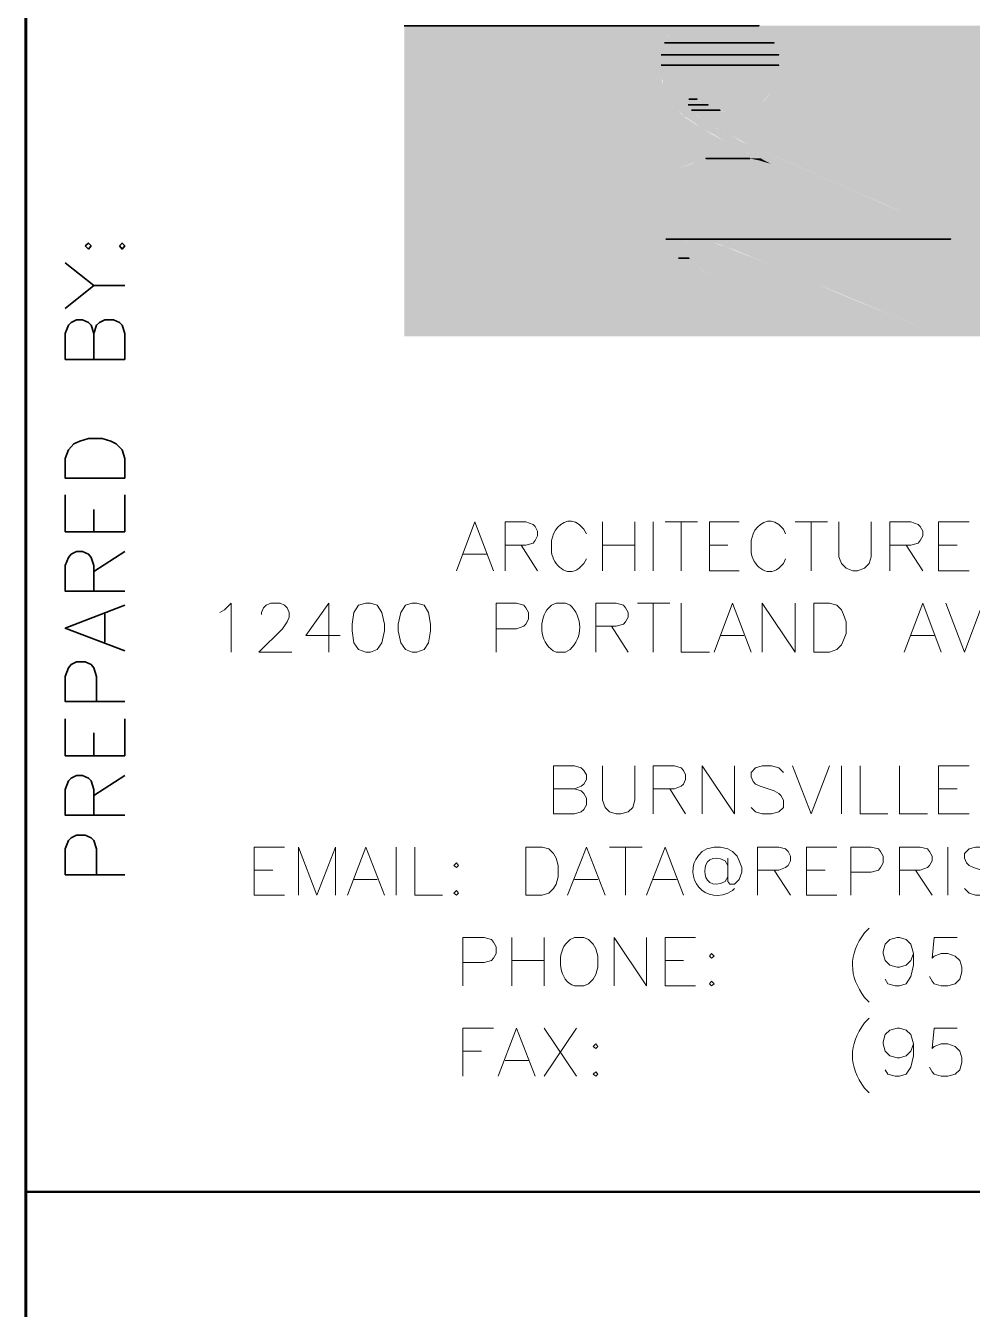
# Model space of a CAD drawing. Header units: inches. Extents: x 5 to 516, y -193 to 129.
# Drawn here: x 288.12 to 292.9, y 48.62 to 55.1 of the extents above; entities that cross this region are included whole.
import ezdxf

# ---------------------------------------------------------------- set-up
doc = ezdxf.new("R2010")
doc.units = ezdxf.units.IN
doc.header["$MEASUREMENT"] = 0
doc.layers.add('PDF2_Geometry', color=7, linetype='Continuous')
doc.layers.add('PDF2_Solid Fills', color=7, linetype='Continuous')

msp = doc.modelspace()

# ---------------------------------------------------------------- hatches: boundary and pattern name
at = {"layer": 'PDF2_Solid Fills', "true_color": 0x454545, "transparency": 33554559}
for points in [[(290.028686, 55.0967472), (290.028686, 55.0534176), (291.3620194, 55.0534176), (291.3953489, 55.0867472), (291.3953527, 55.0867472), (291.4120194, 55.0967472)], [(290.028686, 55.0534156), (290.028686, 55.0100823), (290.028686, 54.950084), (291.3253527, 54.950084), (291.3420193, 55.0100823), (291.3620194, 55.0534156)], [(293.6653527, 55.0834174), (293.6653522, 55.0934138), (293.6653527, 55.0934174), (293.6653522, 55.0967472), (291.8153521, 55.0967472), (291.8253521, 55.0934138), (291.8253549, 55.0934138), (291.8320192, 55.0834174)], [(291.832019, 55.0834144), (291.842019, 55.0767477), (291.8520194, 55.066748), (291.8686857, 55.0500817), (291.8820192, 55.0300824), (291.895352, 55.0100832), (291.9053523, 54.9867507), (293.6653525, 54.9867507), (293.665352, 55.0100832), (293.6653527, 55.0300824), (293.6653524, 55.0500817), (293.6653529, 55.066748), (293.6653524, 55.0767477), (293.6653524, 55.0834144)], [(291.9053527, 54.9867482), (291.9120194, 54.9634149), (291.9186858, 54.9500825), (291.9186855, 54.9200831), (291.9186855, 54.896751), (293.6653524, 54.896751), (293.6653524, 54.9200831), (293.6653525, 54.9500825), (293.6653529, 54.9634149), (293.6653529, 54.9867482)], [(290.028686, 54.9500831), (290.028686, 54.8967497), (291.3253527, 54.8967497), (291.3253527, 54.9500831)], [(290.028686, 54.8967485), (290.028686, 54.8334152), (291.3253527, 54.8334152), (291.3253527, 54.8967485)], [(293.6653524, 54.8567485), (293.6653524, 54.8967485), (291.9186855, 54.8967485), (291.9153522, 54.8567485), (291.9086856, 54.8200835), (293.6653524, 54.8200835)], [(290.028686, 54.8334144), (290.028686, 54.7000836), (291.378686, 54.7000836), (291.3420193, 54.7700836), (291.3253527, 54.8334144)], [(291.9086859, 54.8200816), (291.8953526, 54.7900816), (291.8786856, 54.7600828), (291.8586854, 54.730084), (293.6653522, 54.730084), (293.6653525, 54.7600828), (293.6653528, 54.7900816), (293.6653528, 54.8200816)], [(291.4786856, 54.733415), (291.4653522, 54.7267484), (291.4620186, 54.7167486), (291.4620187, 54.7067492), (291.4620187, 54.6967494), (291.4686854, 54.6834165), (291.4720193, 54.6800837), (291.5920193, 54.6800837), (291.5886854, 54.6834165), (291.5620187, 54.6967499), (291.5586854, 54.6967494), (291.5420187, 54.7067492), (291.5320187, 54.7134157), (291.5220186, 54.7167486), (291.5053519, 54.7267486), (291.5020189, 54.7267484), (291.4886856, 54.733415)], [(291.8586854, 54.7300818), (291.8353521, 54.7100818), (291.8086855, 54.693416), (291.7820191, 54.67675), (291.7453526, 54.6667507), (293.6653529, 54.6667507), (293.6653524, 54.67675), (293.6653523, 54.693416), (293.6653522, 54.7100818), (293.6653522, 54.7300818)], [(290.028686, 54.700083), (290.028686, 54.6367497), (291.4420195, 54.6367497), (291.378686, 54.700083)], [(291.4720192, 54.6800805), (291.4786858, 54.6700805), (291.6220192, 54.6700805), (291.5920192, 54.6800805)], [(291.4786856, 54.6700843), (291.4886856, 54.6600843), (291.6520189, 54.6600843), (291.6220189, 54.6700843)], [(291.7453524, 54.6667477), (291.7120191, 54.660081), (291.488686, 54.6600813), (291.4953527, 54.6534146), (291.5220191, 54.6334149), (291.5586855, 54.606749), (291.6020191, 54.5800834), (293.6653524, 54.5800834), (293.6653525, 54.606749), (293.6653526, 54.6334149), (293.6653529, 54.6534146), (293.6653526, 54.660081), (293.6653526, 54.6667477)], [(290.028686, 54.6367489), (290.028686, 54.5734156), (291.5386861, 54.5734156), (291.4420195, 54.6367489)], [(290.028686, 54.5734147), (290.028686, 54.5134147), (291.6453528, 54.5134147), (291.5386861, 54.5734147)], [(293.6653522, 54.5000825), (293.6653524, 54.5467478), (293.6653524, 54.5800811), (291.602019, 54.5800811), (291.672019, 54.5467478), (291.6720212, 54.5467478), (291.7586854, 54.5000825)], [(291.8153523, 54.4300836), (291.8020189, 54.4367502), (291.8020131, 54.4367502), (291.6453528, 54.5134138), (290.028686, 54.5134138), (290.028686, 54.4300836), (291.5886861, 54.4300836), (291.6453262, 54.4367471), (291.6453803, 54.4367471), (291.7053523, 54.4300836)], [(292.7153476, 53.5434159), (292.5853528, 53.5967471), (290.028686, 53.5967471), (290.028686, 53.5300825), (293.6653529, 53.5300825), (293.6653527, 53.5434156), (293.6653529, 54.050081), (293.6653529, 54.500081), (291.7586861, 54.500081), (292.7853528, 54.050081), (292.7853526, 53.5434156)], [(290.028686, 54.4300805), (290.028686, 54.410084), (291.498686, 54.410084), (291.562006, 54.4267471), (291.5620194, 54.4267471), (291.5886861, 54.4300805)], [(290.028686, 54.4100813), (290.028686, 54.3767479), (290.028686, 54.3200826), (291.3553527, 54.3200826), (291.4153527, 54.3767479), (291.498686, 54.4100813)], [(291.7053524, 54.4300805), (291.772019, 54.4267471), (291.8286857, 54.4267471), (291.8153524, 54.4300805)], [(291.7720189, 54.4267506), (291.8220189, 54.4167506), (291.8453522, 54.4167506), (291.8286855, 54.4267506)], [(291.8420194, 54.4100813), (291.8786861, 54.4000813), (291.8586861, 54.4100813), (291.8453527, 54.4167477), (291.8220194, 54.4167477)], [(290.028686, 54.3200815), (290.028686, 54.1934173), (291.3220195, 54.1934173), (291.3353527, 54.2600815), (291.3353527, 54.260084), (291.3553527, 54.3200815)], [(290.028686, 54.1934166), (290.028686, 54.1467499), (291.3220195, 54.1467499), (291.3220195, 54.1934166)], [(290.028686, 54.1467485), (290.028686, 54.1034151), (290.028686, 54.0600835), (291.3353527, 54.0600835), (291.3286861, 54.1034151), (291.3220195, 54.1467485)], [(290.028686, 54.0600819), (290.028686, 54.0200819), (290.028686, 53.9734169), (291.3753527, 53.9734169), (291.3486861, 54.0200819), (291.3353527, 54.0600819)], [(291.4520191, 54.0134138), (291.4486858, 54.0034137), (291.5853525, 54.0034137), (291.5586858, 54.0134138)], [(291.4720192, 54.0200835), (291.4653525, 54.0167502), (291.4520186, 54.013417), (291.5586853, 54.013417), (291.5420192, 54.0167502), (291.5020192, 54.0200835)], [(290.028686, 53.9734154), (290.028686, 53.9234154), (291.4120194, 53.9234154), (291.3753527, 53.9734154)], [(291.4420187, 53.9900814), (291.4420187, 53.9834147), (291.445352, 53.9600816), (291.4653527, 53.9234159), (291.7953528, 53.9234159), (291.7020187, 53.9600816), (291.6520187, 53.9834147), (291.6220187, 53.9900814)], [(291.4486859, 54.0034175), (291.4420193, 53.9900842), (291.6220193, 53.9900842), (291.5853526, 54.0034175)], [(291.4653519, 53.923414), (291.5186853, 53.873414), (291.9186853, 53.873414), (291.795352, 53.923414)], [(291.5186856, 53.873416), (291.5986856, 53.813416), (292.0653524, 53.813416), (291.9186857, 53.873416)], [(291.5986858, 53.8134151), (291.6853525, 53.7567484), (292.1953525, 53.7567484), (292.0653525, 53.8134151)], [(291.6853523, 53.7567473), (291.782019, 53.7000807), (292.332019, 53.7000807), (292.1953524, 53.7567473)], [(291.7820193, 53.700083), (291.8720193, 53.6534163), (292.448686, 53.6534163), (292.3320193, 53.700083)]]:
    msp.add_hatch(color=250, dxfattribs=at).paths.add_polyline_path(points)
at = {"layer": 'PDF2_Solid Fills', "true_color": 0x8d8d8d, "transparency": 33554559}
for points in [[(291.3953522, 55.0834144), (291.3853522, 55.0767477), (291.3753526, 55.066748), (291.3620189, 55.0534151), (291.3620194, 55.0500823), (291.3520194, 55.0300824), (291.342019, 55.0100832), (291.3353527, 54.9867507), (291.9053527, 54.9867507), (291.8953523, 55.0100832), (291.8820194, 55.0300824), (291.8686861, 55.0500823), (291.8653522, 55.0534151), (291.8520193, 55.066748), (291.8420189, 55.0767477), (291.8320189, 55.0834144)], [(291.4053527, 55.0934174), (291.3953527, 55.0867507), (291.3953522, 55.0834176), (291.8320189, 55.0834176), (291.8320194, 55.0867507), (291.8253527, 55.0934174)], [(291.4120191, 55.0967472), (291.4053524, 55.0934138), (291.8253524, 55.0934138), (291.8186858, 55.0967472)], [(291.3353521, 54.9867482), (291.3286855, 54.9634149), (291.3253524, 54.9500825), (291.3253525, 54.9200831), (291.3253525, 54.896751), (291.9186859, 54.896751), (291.9186859, 54.9200831), (291.9186859, 54.9500831), (291.9153524, 54.9500825), (291.9120188, 54.9634149), (291.9053522, 54.9867482)], [(291.3253525, 54.8967485), (291.3253525, 54.8567485), (291.3253525, 54.8334168), (291.9120192, 54.8334168), (291.9153526, 54.8567485), (291.9186859, 54.8967485)], [(291.3253525, 54.8334144), (291.3320192, 54.820081), (291.3353523, 54.7900816), (291.8953523, 54.7900816), (291.9086859, 54.820081), (291.9120192, 54.8334144)], [(291.3353521, 54.7900828), (291.3420188, 54.7700828), (291.3453527, 54.7600836), (291.3586859, 54.7334173), (291.8586859, 54.7334173), (291.8786861, 54.7600836), (291.8853522, 54.7700828), (291.8953522, 54.7900828)], [(291.3586854, 54.733415), (291.3620187, 54.7267484), (291.3686861, 54.7167486), (291.3753525, 54.706749), (291.3786855, 54.7000828), (291.3953519, 54.6834165), (291.4086856, 54.6700837), (291.4286859, 54.6534176), (291.4953525, 54.6534176), (291.4786856, 54.6700837), (291.4686853, 54.6834165), (291.4620187, 54.6967497), (291.4620189, 54.7000828), (291.4620191, 54.706749), (291.4620194, 54.7167486), (291.465352, 54.7267484), (291.4786854, 54.733415)], [(291.488686, 54.733415), (291.4953527, 54.7300817), (291.5053524, 54.7267485), (291.5320187, 54.7134153), (291.5353526, 54.7100825), (291.5620191, 54.6967493), (291.5686856, 54.6934165), (291.5920186, 54.6800833), (291.7886853, 54.6800833), (291.8086856, 54.6934165), (291.8153525, 54.6967493), (291.8353526, 54.7100825), (291.8386854, 54.7134153), (291.8520191, 54.7267485), (291.858686, 54.7300817), (291.858686, 54.733415)], [(291.5920194, 54.6800805), (291.6020194, 54.6767471), (291.7820194, 54.6767471), (291.7886861, 54.6800805)], [(291.602019, 54.6767507), (291.622019, 54.670084), (291.6353524, 54.6667509), (291.7453524, 54.6667509), (291.7586857, 54.670084), (291.782019, 54.6767507)], [(291.6353527, 54.6667477), (291.6520193, 54.660081), (291.7120193, 54.660081), (291.7453527, 54.6667477)], [(291.4286859, 54.6534149), (291.4420192, 54.6367482), (291.4520187, 54.6334156), (291.4920191, 54.606749), (291.5586858, 54.606749), (291.5220187, 54.6334156), (291.5153526, 54.6367482), (291.4953526, 54.6534149)], [(291.4920192, 54.6067501), (291.5286859, 54.5800834), (291.6020192, 54.5800834), (291.5586859, 54.6067501)], [(291.5286861, 54.5800811), (291.5386861, 54.5734145), (291.592019, 54.5467481), (291.672019, 54.5467481), (291.6153528, 54.5734145), (291.6020194, 54.5800811)], [(291.5920194, 54.5467492), (291.6453527, 54.5134158), (291.7286861, 54.5134158), (291.6720194, 54.5467492)], [(291.6453523, 54.5134138), (291.6720189, 54.5000805), (291.8786854, 54.400081), (291.842019, 54.4100813), (291.8220189, 54.4167477), (291.5220188, 54.4167477), (291.4986856, 54.4100813), (291.4786856, 54.4000813), (291.4153522, 54.3767483), (291.3553523, 54.3200826), (292.1686857, 54.3200826), (292.0386856, 54.3767483), (291.985352, 54.400081), (291.7586856, 54.5000805), (291.7286856, 54.5134138)], [(291.5520193, 54.4267506), (291.5220193, 54.4167506), (291.8220193, 54.4167506), (291.7720193, 54.4267506)], [(291.5886853, 54.4300805), (291.5620187, 54.4267471), (291.7386854, 54.4267471), (291.705352, 54.4300805)], [(291.3553522, 54.3200815), (291.3353522, 54.2600815), (292.3053522, 54.2600815), (292.1686856, 54.3200815)], [(291.3353521, 54.260084), (291.3220188, 54.1934173), (292.4553522, 54.1934173), (292.3053521, 54.260084)], [(291.3220193, 54.1934166), (291.3220193, 54.1467499), (292.5653527, 54.1467499), (292.4553528, 54.1934166)], [(292.6653487, 54.1034169), (292.5653527, 54.1467485), (291.3220193, 54.1467485), (291.328686, 54.1034151), (291.3353524, 54.0600835), (292.7620191, 54.0600835), (292.6653524, 54.1034169)], [(292.7853523, 54.003417), (292.7853522, 54.0200823), (292.7853522, 54.0500819), (292.7620189, 54.0600819), (291.3353521, 54.0600819), (291.3386855, 54.0500819), (291.3486853, 54.0200823), (291.5020335, 54.0200823), (291.5420188, 54.0167502), (291.5853522, 54.003417), (291.6520188, 53.9834175), (292.7853522, 53.9834175)], [(291.3486858, 54.0200835), (291.3520191, 54.0134169), (291.4520191, 54.0134169), (291.4720191, 54.0200835)], [(291.352019, 54.0134138), (291.3653523, 53.9900804), (291.3753526, 53.9734147), (291.3820189, 53.960082), (291.4120186, 53.9234159), (291.4653519, 53.9234159), (291.4453522, 53.960082), (291.4453526, 53.9734147), (291.442019, 53.9900804), (291.452019, 54.0134138)], [(291.6520186, 53.983415), (292.715352, 53.5434149), (292.7853521, 53.5434149), (292.7853521, 53.983415)], [(291.4120191, 53.923414), (291.4486857, 53.873414), (291.5186857, 53.873414), (291.4653524, 53.923414)], [(291.4486859, 53.873416), (291.4520193, 53.8700827), (291.5186858, 53.8134162), (291.5986858, 53.8134162), (291.5220193, 53.8700827), (291.5186859, 53.873416)], [(291.5186856, 53.8134151), (291.5553523, 53.7834151), (291.6453523, 53.7834151), (291.5986856, 53.8134151)], [(291.5553525, 53.7834163), (291.5953525, 53.7567496), (291.6853525, 53.7567496), (291.6453525, 53.7834163)], [(291.5953526, 53.7567473), (291.6853526, 53.7000807), (291.7820193, 53.7000807), (291.6853526, 53.7567473)], [(291.6853523, 53.700083), (291.692019, 53.6967496), (291.7820187, 53.6534164), (291.8720187, 53.6534164), (291.7953523, 53.6967496), (291.782019, 53.700083)], [(291.832019, 53.6300824), (291.902019, 53.5967491), (291.922019, 53.6300824), (291.8720193, 53.6534148), (291.7820193, 53.6534148)]]:
    msp.add_hatch(color=252, dxfattribs=at).paths.add_polyline_path(points)
at = {"layer": 'PDF2_Solid Fills', "true_color": 0x454545, "transparency": 33554559}
h = msp.add_hatch(color=250, dxfattribs=at)
h.paths.add_polyline_path([(291.9220187, 53.6300824), (291.9020195, 53.5967498), (292.5853521, 53.5967491), (292.5053521, 53.6300824), (292.4486858, 53.6534148), (291.872019, 53.6534148)])
h.paths.add_polyline_path([(290.028686, 53.923414), (290.028686, 53.5967498), (291.9020195, 53.5967498), (291.6920195, 53.6967496), (291.5553528, 53.7834162), (291.4520195, 53.8700828), (291.4520178, 53.8700828), (291.4120194, 53.923414)])

# ---------------------------------------------------------------- linework, layer by layer
at = {"layer": 'PDF2_Geometry', "lineweight": 60}
msp.add_lwpolyline([(288.1186855, 95.4634157), (288.1186855, 5.4634085)], dxfattribs=at)
at = {"layer": 'PDF2_Geometry', "lineweight": 35}
for points in [[(290.028686, 55.0967472), (291.4120194, 55.0967472)], [(290.028686, 55.0967472), (291.4153527, 55.0967472), (291.4120194, 55.0967472)], [(291.4153523, 55.0967472), (291.8186856, 55.0967472), (291.4120189, 55.0967472)], [(291.4153523, 55.0967472), (291.8186856, 55.0967472)], [(291.3420194, 55.010084), (291.8953527, 55.010084)], [(291.3420194, 55.010084), (291.8953527, 55.010084)], [(291.3253525, 54.9500831), (291.9186859, 54.9500831)], [(291.3253525, 54.9500831), (291.9186859, 54.9500831)], [(291.3253525, 54.8967485), (291.9186859, 54.8967485)], [(291.3253525, 54.8967485), (291.9186859, 54.8967485)], [(291.4653519, 54.7267486), (291.5053519, 54.7267486)], [(291.4653519, 54.7267486), (291.5053519, 54.7267486)], [(291.4620187, 54.6967499), (291.5620187, 54.6967499)], [(291.4620187, 54.6967499), (291.5620187, 54.6967499)], [(291.4786856, 54.6700843), (291.6220189, 54.6700843)], [(291.4786856, 54.6700843), (291.6220189, 54.6700843)], [(291.5620189, 54.4267506), (291.7720189, 54.4267506), (291.5520189, 54.4267506)], [(291.5620189, 54.4267506), (291.7720189, 54.4267506)], [(291.3486858, 54.0200835), (292.7853526, 54.0200835)], [(291.3486858, 54.0200835), (292.7853526, 54.0200835)], [(288.4186852, 53.9867482), (288.4353519, 53.9700815), (288.4486852, 53.9867482), (288.4353519, 54.0000815)], [(288.5920191, 53.9867482), (288.6053525, 53.9700815), (288.6186858, 53.9867482), (288.6053525, 54.0000815)], [(291.4120191, 53.923414), (291.4653524, 53.923414)], [(291.4120191, 53.923414), (291.4653524, 53.923414)], [(288.6186856, 52.813415), (288.3186856, 52.813415), (288.3186856, 52.913415), (288.3353522, 52.9567484), (288.3620189, 52.9867484), (288.3920189, 53.0000817), (288.4353522, 53.013415), (288.5053522, 53.013415), (288.5486856, 53.0000817), (288.5753522, 52.9867484), (288.6053522, 52.9567484), (288.6186856, 52.913415)]]:
    msp.add_lwpolyline(points, close=True, dxfattribs=at)
for points in [[(288.318685, 53.9000816), (288.4620184, 53.7867483)], [(288.318685, 53.6700842), (288.4620184, 53.7867509), (288.6186851, 53.7867509)], [(288.6186856, 53.4134144), (288.3186856, 53.4134144), (288.3186856, 53.5434144), (288.3353522, 53.5867477), (288.3486856, 53.6000811), (288.3753522, 53.6134144), (288.4053522, 53.6134144), (288.4353522, 53.6000811), (288.4486856, 53.5867477), (288.4620189, 53.5434144), (288.4620189, 53.4134144)], [(288.4620185, 53.5434159), (288.4753518, 53.5867492), (288.4920185, 53.6000826), (288.5186852, 53.6134159), (288.5620185, 53.6134159), (288.5920185, 53.6000826), (288.6053518, 53.5867492), (288.6186852, 53.5434159), (288.6186852, 53.4134159)], [(288.6186856, 52.7300825), (288.6186856, 52.5434158), (288.3186856, 52.5434158), (288.3186856, 52.7300825)], [(288.4620185, 52.5434158), (288.4620185, 52.6567491)], [(288.6186856, 52.2434144), (288.3186856, 52.2434144), (288.3186856, 52.3734144), (288.3353522, 52.4134144), (288.3486856, 52.4300811), (288.3753522, 52.4434144), (288.4053522, 52.4434144), (288.4353522, 52.4300811), (288.4486856, 52.4134144), (288.4620189, 52.3734144), (288.4620189, 52.2434144)], [(288.4620185, 52.3434171), (288.6186852, 52.4434172)], [(288.6186856, 51.9434164), (288.3186856, 52.0567498), (288.6186856, 52.1734165)], [(288.5186854, 51.986748), (288.5186854, 52.1300814)], [(288.6186856, 51.68675), (288.3186856, 51.68675), (288.3186856, 51.8134167), (288.3353522, 51.85675), (288.3486856, 51.8734167), (288.3753522, 51.88675), (288.4186856, 51.88675), (288.4486856, 51.8734167), (288.4620189, 51.85675), (288.4753522, 51.8134167), (288.4753522, 51.68675)], [(288.6186856, 51.6000809), (288.6186856, 51.4134142), (288.3186856, 51.4134142), (288.3186856, 51.6000809)], [(288.4620185, 51.4134142), (288.4620185, 51.5300809)], [(288.6186856, 51.1134162), (288.3186856, 51.1134162), (288.3186856, 51.2434162), (288.3353522, 51.2867496), (288.3486856, 51.3000829), (288.3753522, 51.3134162), (288.4053522, 51.3134162), (288.4353522, 51.3000829), (288.4486856, 51.2867496), (288.4620189, 51.2434162), (288.4620189, 51.1134162)], [(288.4620185, 51.2134156), (288.6186852, 51.3134156)], [(288.6186856, 50.8134149), (288.3186856, 50.8134149), (288.3186856, 50.9434149), (288.3353522, 50.9867482), (288.3486856, 51.0000815), (288.3753522, 51.0134149), (288.4186856, 51.0134149), (288.4486856, 51.0000815), (288.4620189, 50.9867482), (288.4753522, 50.9434149), (288.4753522, 50.8134149)]]:
    msp.add_lwpolyline(points, dxfattribs=at)
at = {"layer": 'PDF2_Geometry', "lineweight": 15}
for points in [[(290.2920188, 52.346747), (290.3853521, 52.5934136), (290.4786855, 52.346747)], [(290.5386856, 52.346747), (290.5386856, 52.5934136), (290.6420189, 52.5934136), (290.6786856, 52.5800803), (290.6886856, 52.5700803), (290.7020189, 52.546747), (290.7020189, 52.5234136), (290.6886856, 52.5000803), (290.6786856, 52.486747), (290.6420189, 52.476747), (290.5386856, 52.476747)], [(291.028686, 52.5934172), (291.028686, 52.3467505)], [(291.1920187, 52.5934172), (291.1920187, 52.3467505)], [(291.2853525, 52.5934172), (291.2853525, 52.3467505)], [(291.3453526, 52.5934172), (291.5086859, 52.5934172)], [(291.4253527, 52.5934172), (291.4253527, 52.3467505)], [(291.7186853, 52.346747), (291.5686853, 52.346747), (291.5686853, 52.5934136), (291.7186853, 52.5934136)], [(292.0020188, 52.5934172), (292.1653522, 52.5934172)], [(292.082019, 52.5934172), (292.082019, 52.3467505)], [(292.2220192, 52.5934172), (292.2220192, 52.4167505), (292.2353526, 52.3834171), (292.2586859, 52.3600838), (292.2920192, 52.3467505), (292.3153526, 52.3467505), (292.3520192, 52.3600838), (292.3753526, 52.3834171), (292.3853526, 52.4167505), (292.3853526, 52.5934172)], [(292.4786857, 52.346747), (292.4786857, 52.5934136), (292.5853523, 52.5934136), (292.622019, 52.5800803), (292.632019, 52.5700803), (292.6453523, 52.546747), (292.6453523, 52.5234136), (292.632019, 52.5000803), (292.622019, 52.486747), (292.5853523, 52.476747), (292.4786857, 52.476747)], [(292.8786858, 52.346747), (292.7253525, 52.346747), (292.7253525, 52.5934136), (292.8786858, 52.5934136)], [(290.7820192, 52.5334162), (290.7720192, 52.5000829), (290.7720192, 52.4400829)], [(290.9486859, 52.5334162), (290.9353526, 52.5567495), (290.9120192, 52.5800829)], [(291.7886858, 52.5334162), (291.7786858, 52.5000829), (291.7786858, 52.4400829)], [(291.9520192, 52.5334162), (291.9420192, 52.5567495), (291.9186858, 52.5800829)], [(290.6186857, 52.4767485), (290.7020191, 52.3467484)], [(291.028686, 52.4767485), (291.1920194, 52.4767485)], [(291.5686853, 52.4767485), (291.6620186, 52.4767485)], [(292.562019, 52.4767485), (292.6453523, 52.3467484)], [(292.7253525, 52.4767485), (292.8186858, 52.4767485)], [(290.3253525, 52.4300803), (290.4453525, 52.4300803)], [(290.9120192, 52.3600829), (290.9353526, 52.3834162), (290.9486859, 52.4067495)], [(291.9186858, 52.3600829), (291.9420192, 52.3834162), (291.9520192, 52.4067495)], [(289.0986856, 52.1367487), (289.1220189, 52.150082), (289.1553523, 52.1834154), (289.1553523, 51.9367487)], [(289.3086855, 52.1267491), (289.3086855, 52.1367491), (289.3186855, 52.1600824), (289.3320189, 52.1734158), (289.3553522, 52.1834158), (289.4020189, 52.1834158), (289.4253522, 52.1734158), (289.4386855, 52.1600824), (289.4486855, 52.1367491), (289.4486855, 52.1134158), (289.4386855, 52.0900824), (289.4153522, 52.0534158), (289.2953522, 51.9367491), (289.4620189, 51.9367491)], [(289.6486853, 51.9367502), (289.6486853, 52.1834169), (289.5320186, 52.0200835), (289.705352, 52.0200835)], [(290.4920191, 51.93675), (290.4920191, 52.1834167), (290.5953525, 52.1834167), (290.6320191, 52.1734167), (290.6420191, 52.1600834), (290.6553525, 52.1367501), (290.6553525, 52.1034167), (290.6420191, 52.07675), (290.6320191, 52.06675), (290.5953525, 52.0534167), (290.4920191, 52.0534167)], [(290.865352, 52.1734169), (290.8420187, 52.1834169), (290.795352, 52.1834169), (290.7720187, 52.1734169), (290.7486853, 52.1500835)], [(290.9953524, 51.93675), (290.9953524, 52.1834167), (291.0986857, 52.1834167), (291.1353524, 52.1734167), (291.1453524, 52.1600834), (291.1586857, 52.1367501), (291.1586857, 52.1134167), (291.1453524, 52.0900834), (291.1353524, 52.07675), (291.0986857, 52.06675), (290.9953524, 52.06675)], [(291.2053523, 52.1834169), (291.3686857, 52.1834169)], [(291.2853525, 52.1834169), (291.2853525, 51.9367502)], [(291.4253527, 52.1834169), (291.4253527, 51.9367502), (291.5686861, 51.9367502)], [(291.5920194, 51.93675), (291.6853527, 52.1834167), (291.7786861, 51.93675)], [(291.8353522, 51.93675), (291.8353522, 52.1834167), (292.0020188, 51.93675), (292.0020188, 52.1834167)], [(292.5520194, 51.93675), (292.6453527, 52.1834167), (292.7386861, 51.93675)], [(292.7620193, 52.1834169), (292.8553527, 51.9367502), (292.948686, 52.1834169)], [(291.0753525, 52.0667481), (291.1586859, 51.9367481)], [(291.6253522, 52.0200834), (291.7420189, 52.0200834)], [(292.5853522, 52.0200834), (292.7020189, 52.0200834)], [(290.795352, 51.9367502), (290.8420187, 51.9367502), (290.865352, 51.9500835)], [(290.7820192, 51.1200826), (290.7820192, 51.363416), (290.8886859, 51.363416), (290.9220192, 51.353416), (290.9353526, 51.3400826), (290.9486859, 51.3167493), (290.9486859, 51.293416), (290.9353526, 51.2700826), (290.9220192, 51.2600826), (290.8886859, 51.2467493), (290.7820192, 51.2467493)], [(291.028686, 51.3634163), (291.028686, 51.1900829), (291.0420194, 51.1534162), (291.0653527, 51.1300829), (291.098686, 51.1200829), (291.1220194, 51.1200829), (291.1586861, 51.1300829), (291.1820194, 51.1534162), (291.1920194, 51.1900829), (291.1920194, 51.3634163)], [(291.2853525, 51.1200826), (291.2853525, 51.363416), (291.3920191, 51.363416), (291.4253525, 51.353416), (291.4386858, 51.3400826), (291.4486858, 51.3167493), (291.4486858, 51.293416), (291.4386858, 51.2700826), (291.4253525, 51.2600826), (291.3920191, 51.2467493), (291.2853525, 51.2467493)], [(291.5320193, 51.1200826), (291.5320193, 51.363416), (291.6953526, 51.1200826), (291.6953526, 51.363416)], [(291.9420187, 51.3300809), (291.9186854, 51.3534142), (291.8820187, 51.3634142), (291.8353521, 51.3634142), (291.8020187, 51.3534142), (291.7786854, 51.3300809), (291.7786854, 51.3067475), (291.7886854, 51.2834142), (291.8020187, 51.2700809), (291.8253521, 51.2600809), (291.8953521, 51.2367475), (291.9186854, 51.2234142), (291.9286854, 51.2134142), (291.9420187, 51.1900809), (291.9420187, 51.1534142), (291.9186854, 51.1300809), (291.8820187, 51.1200809), (291.8353521, 51.1200809), (291.8020187, 51.1300809), (291.7786854, 51.1534142)], [(291.9886861, 51.3634163), (292.0820194, 51.1200829), (292.1753527, 51.3634163)], [(292.235352, 51.3634163), (292.235352, 51.1200829)], [(292.3286858, 51.3634163), (292.3286858, 51.1200829), (292.4686858, 51.1200829)], [(292.5286862, 51.3634163), (292.5286862, 51.1200829), (292.6686862, 51.1200829)], [(292.8786858, 51.1200826), (292.7253525, 51.1200826), (292.7253525, 51.363416), (292.8786858, 51.363416)], [(290.8886858, 51.2467475), (290.9220191, 51.2367475), (290.9353525, 51.2234142), (290.9486858, 51.2000809), (290.9486858, 51.1667475), (290.9353525, 51.1434142), (290.9220191, 51.1300809), (290.8886858, 51.1200809), (290.7820191, 51.1200809)], [(291.3686858, 51.2467475), (291.4486858, 51.1200809)], [(292.7253525, 51.2467475), (292.8186858, 51.2467475)], [(289.425352, 50.7100823), (289.2720187, 50.7100823), (289.2720187, 50.9534157), (289.425352, 50.9534157)], [(289.4953522, 50.7100823), (289.4953522, 50.9534157), (289.5886856, 50.7100823), (289.6820189, 50.9534157), (289.6820189, 50.7100823)], [(289.7420191, 50.7100823), (289.8353524, 50.9534157), (289.9286858, 50.7100823)], [(289.9886859, 50.9534159), (289.9886859, 50.7100826)], [(290.0820188, 50.9534159), (290.0820188, 50.7100826), (290.2220188, 50.7100826)], [(290.8520189, 50.7100823), (290.9486856, 50.9534157), (291.0420189, 50.7100823)], [(291.0653521, 50.9534159), (291.2286854, 50.9534159)], [(291.1453522, 50.9534159), (291.1453522, 50.7100826)], [(291.2520188, 50.7100823), (291.3453521, 50.9534157), (291.4386855, 50.7100823)], [(291.6620191, 50.8967482), (291.6620191, 50.7800815), (291.6720191, 50.7667482), (291.6953524, 50.7667482), (291.7186858, 50.7900815), (291.7320191, 50.8267482), (291.7320191, 50.8500815), (291.7186858, 50.8834149), (291.7086858, 50.9067482), (291.6853524, 50.9300815), (291.6620191, 50.9434149), (291.6253524, 50.9534149), (291.5920191, 50.9534149), (291.5553524, 50.9434149), (291.5320191, 50.9300815)], [(291.8120189, 50.7100823), (291.8120189, 50.9534157), (291.9186856, 50.9534157), (291.9520189, 50.9434157), (291.9653523, 50.9300823), (291.9786856, 50.906749), (291.9786856, 50.8834157), (291.9653523, 50.8600823), (291.9520189, 50.8500823), (291.9186856, 50.836749), (291.8120189, 50.836749)], [(292.2120191, 50.7100823), (292.0586858, 50.7100823), (292.0586858, 50.9534157), (292.2120191, 50.9534157)], [(292.2820193, 50.7100823), (292.2820193, 50.9534157), (292.3853527, 50.9534157), (292.4220194, 50.9434157), (292.4320194, 50.9300823), (292.4453527, 50.906749), (292.4453527, 50.8734157), (292.4320194, 50.8500823), (292.4220194, 50.836749), (292.3853527, 50.826749), (292.2820193, 50.826749)], [(292.5286862, 50.7100823), (292.5286862, 50.9534157), (292.6320195, 50.9534157), (292.6686862, 50.9434157), (292.6786862, 50.9300823), (292.6920195, 50.906749), (292.6920195, 50.8834157), (292.6786862, 50.8600823), (292.6686862, 50.8500823), (292.6320195, 50.836749), (292.5286862, 50.836749)], [(292.7720189, 50.9534159), (292.7720189, 50.7100826)], [(293.0186858, 50.920084), (292.9953524, 50.9434173), (292.9586858, 50.9534173), (292.9120191, 50.9534173), (292.8786858, 50.9434173), (292.8553524, 50.920084), (292.8553524, 50.8967506), (292.8653524, 50.8734173), (292.8786858, 50.860084), (292.9020191, 50.850084), (292.9720191, 50.8267506), (292.9953524, 50.8134173), (293.0086858, 50.8034173), (293.0186858, 50.780084), (293.0186858, 50.7434173), (292.9953524, 50.720084), (292.9586858, 50.710084), (292.9120191, 50.710084), (292.8786858, 50.720084), (292.8553524, 50.7434173)], [(289.2720187, 50.8367506), (289.365352, 50.8367506)], [(291.6620191, 50.860083), (291.6486858, 50.8834163)], [(291.8953523, 50.8367506), (291.9786856, 50.710084)], [(292.0586858, 50.8367506), (292.1520191, 50.8367506)], [(292.6086855, 50.8367506), (292.6920188, 50.710084)], [(289.7753519, 50.7900825), (289.8920186, 50.7900825)], [(290.8886858, 50.7900825), (291.0053525, 50.7900825)], [(291.2853525, 50.7900825), (291.4020191, 50.7900825)], [(291.6486858, 50.780083), (291.6620191, 50.8034163)], [(291.6620191, 50.7200815), (291.6853524, 50.7334148), (291.6953524, 50.7434148)], [(292.3753523, 50.5434156), (292.3520189, 50.5200823)], [(290.3253525, 50.2534172), (290.3253525, 50.4967506), (290.4320191, 50.4967506), (290.4686858, 50.4867506), (290.4786858, 50.4734173), (290.4920191, 50.4500839), (290.4920191, 50.4167506), (290.4786858, 50.3934173), (290.4686858, 50.3800839), (290.4320191, 50.3700839), (290.3253525, 50.3700839)], [(290.5720193, 50.4967475), (290.5720193, 50.2534141)], [(290.7353519, 50.4967475), (290.7353519, 50.2534141)], [(290.8886858, 50.2534141), (290.9353525, 50.2534141), (290.9586858, 50.2634141), (290.9820191, 50.2867475), (290.9953525, 50.3100808), (291.0053525, 50.3467475), (291.0053525, 50.4034141), (290.9953525, 50.4400808), (290.9820191, 50.4634141), (290.9586858, 50.4867475), (290.9353525, 50.4967475), (290.8886858, 50.4967475), (290.8653525, 50.4867475), (290.8420191, 50.4634141)], [(291.0886853, 50.2534172), (291.0886853, 50.4967506), (291.2520186, 50.2534172), (291.2520186, 50.4967506)], [(291.4986859, 50.2534172), (291.3453526, 50.2534172), (291.3453526, 50.4967506), (291.4986859, 50.4967506)], [(292.5986859, 50.4167473), (292.5853525, 50.3800807), (292.5620192, 50.3567473), (292.5286859, 50.3467473), (292.5153525, 50.3467473), (292.4786859, 50.3567473), (292.4553525, 50.3800807), (292.4453525, 50.4167473), (292.4453525, 50.4267473), (292.4553525, 50.463414), (292.4786859, 50.4867473), (292.5153525, 50.4967473), (292.5286859, 50.4967473), (292.5620192, 50.4867473), (292.5853525, 50.463414), (292.5986859, 50.4167473), (292.5986859, 50.3567473), (292.5853525, 50.3000807), (292.5620192, 50.263414), (292.5286859, 50.253414), (292.5053525, 50.253414), (292.4686859, 50.263414), (292.4553525, 50.2867473)], [(292.8186854, 50.4967475), (292.7020187, 50.4967475), (292.6920187, 50.3934141), (292.7020187, 50.4034141), (292.7386854, 50.4167475), (292.7720187, 50.4167475), (292.8086854, 50.4034141), (292.8320187, 50.3800808), (292.8420187, 50.3467475), (292.8420187, 50.3234141), (292.8320187, 50.2867475), (292.8086854, 50.2634141), (292.7720187, 50.2534141), (292.7386854, 50.2534141), (292.7020187, 50.2634141), (292.6920187, 50.2767475), (292.6786854, 50.3000808)], [(290.5720193, 50.3800822), (290.7353526, 50.3800822)], [(291.3453526, 50.3800822), (291.4386859, 50.3800822)], [(292.3520189, 50.1934156), (292.3753523, 50.1700823)], [(292.3753523, 50.0900804), (292.3520189, 50.066747)], [(290.3253525, 49.7967488), (290.3253525, 50.0400821), (290.4786858, 50.0400821)], [(290.5020187, 49.7967488), (290.5953521, 50.0400821), (290.6886854, 49.7967488)], [(290.7353519, 50.0400824), (290.8986853, 49.7967491)], [(290.8986854, 50.0400824), (290.735352, 49.7967491)], [(292.5986859, 49.9600823), (292.5853525, 49.9234156), (292.5620192, 49.9000823), (292.5286859, 49.8900823), (292.5153525, 49.8900823), (292.4786859, 49.9000823), (292.4553525, 49.9234156), (292.4453525, 49.9600823), (292.4453525, 49.9700823), (292.4553525, 50.0067489), (292.4786859, 50.0300823), (292.5153525, 50.0400823), (292.5286859, 50.0400823), (292.5620192, 50.0300823), (292.5853525, 50.0067489), (292.5986859, 49.9600823), (292.5986859, 49.9000823), (292.5853525, 49.8434156), (292.5620192, 49.8067489), (292.5286859, 49.7967489), (292.5053525, 49.7967489), (292.4686859, 49.8067489), (292.4553525, 49.8300823)], [(292.8186854, 50.0400824), (292.7020187, 50.0400824), (292.6920187, 49.9367491), (292.7020187, 49.9467491), (292.7386854, 49.9600824), (292.7720187, 49.9600824), (292.8086854, 49.9467491), (292.8320187, 49.9234157), (292.8420187, 49.8900824), (292.8420187, 49.8667491), (292.8320187, 49.8300824), (292.8086854, 49.8067491), (292.7720187, 49.7967491), (292.7386854, 49.7967491), (292.7020187, 49.8067491), (292.6920187, 49.8200824), (292.6786854, 49.8434157)], [(290.3253525, 49.9234137), (290.4186858, 49.9234137)], [(290.5386856, 49.8767489), (290.6553523, 49.8767489)], [(292.3520189, 49.736747), (292.3753523, 49.7134137)]]:
    msp.add_lwpolyline(points, dxfattribs=at)
for points in [[(289.835352, 52.1834169), (289.7986853, 52.1734169), (289.775352, 52.1367502), (289.765352, 52.0767502), (289.765352, 52.0434168), (289.775352, 51.9834168), (289.7986853, 51.9500835), (289.835352, 51.9367502), (289.8586853, 51.9367502), (289.8920187, 51.9500835), (289.915352, 51.9834168), (289.9286853, 52.0434168), (289.9286853, 52.0767502), (289.915352, 52.1367502), (289.8920187, 52.1734169), (289.8586853, 52.1834169)], [(290.0686852, 52.1834169), (290.0353519, 52.1734169), (290.0120185, 52.1367502), (289.9986852, 52.0767502), (289.9986852, 52.0434168), (290.0120185, 51.9834168), (290.0353519, 51.9500835), (290.0686852, 51.9367502), (290.0920185, 51.9367502), (290.1286852, 51.9500835), (290.1520185, 51.9834168), (290.1620185, 52.0434168), (290.1620185, 52.0767502), (290.1520185, 52.1367502), (290.1286852, 52.1734169), (290.0920185, 52.1834169)], [(292.0953526, 51.93675), (292.0953526, 52.1834167), (292.1753526, 52.1834167), (292.2120193, 52.1734167), (292.2353526, 52.1500834), (292.2453526, 52.1267501), (292.258686, 52.0900834), (292.258686, 52.0300834), (292.2453526, 51.99675), (292.2353526, 51.9734167), (292.2120193, 51.9500834), (292.1753526, 51.93675)], [(290.642019, 50.7100823), (290.642019, 50.9534157), (290.7253523, 50.9534157), (290.7586856, 50.9434157), (290.782019, 50.9200823), (290.7953523, 50.896749), (290.8053523, 50.8600823), (290.8053523, 50.8034157), (290.7953523, 50.766749), (290.782019, 50.7434157), (290.7586856, 50.7200823), (290.7253523, 50.7100823)], [(290.2920188, 50.8734158), (290.2786854, 50.8600825), (290.2920188, 50.8500825), (290.3020188, 50.8600825)], [(290.2920188, 50.7334147), (290.2786854, 50.7200814), (290.2920188, 50.7100814), (290.3020188, 50.7200814)], [(291.5786857, 50.4167473), (291.5686857, 50.403414), (291.5786857, 50.393414), (291.5920191, 50.403414)], [(291.5786857, 50.2767496), (291.5686857, 50.2634163), (291.5786857, 50.2534163), (291.5920191, 50.2634163)], [(290.9953524, 49.9600823), (290.982019, 49.9467489), (290.9953524, 49.9367489), (291.0053524, 49.9467489)], [(290.9953524, 49.8200812), (290.982019, 49.8067478), (290.9953524, 49.7967478), (291.0053524, 49.8067478)]]:
    msp.add_lwpolyline(points, close=True, dxfattribs=at)
at = {"layer": 'PDF2_Geometry', "lineweight": 50}
msp.add_lwpolyline([(288.1186855, 49.2134154), (296.1186862, 49.2134154)], dxfattribs=at)
at = {"layer": 'PDF2_Geometry', "lineweight": 15}
for points in [[(290.9120192, 52.5800829), (290.8613526, 52.6211384), (290.8038526, 52.5832495), (290.7820192, 52.5334162)], [(291.9186858, 52.5800829), (291.8680192, 52.6211384), (291.8105192, 52.5832495), (291.7886858, 52.5334162)], [(290.7720192, 52.4400829), (290.7804637, 52.3771384), (290.8489637, 52.3100273), (290.9120192, 52.3600829)], [(291.7786858, 52.4400829), (291.7871303, 52.3771384), (291.8556303, 52.3100273), (291.9186858, 52.3600829)], [(290.7486853, 52.1500835), (290.7044076, 52.0869169), (290.7142965, 51.9694724), (290.795352, 51.9367502)], [(290.865352, 51.9500835), (290.9307965, 52.0039724), (290.9301298, 52.1193613), (290.865352, 52.1734169)], [(291.5320191, 50.9300815), (291.4212413, 50.8325815), (291.5226302, 50.6629148), (291.6620191, 50.7200815)], [(291.6486858, 50.8834163), (291.5102413, 50.9593052), (291.5102413, 50.7041941), (291.6486858, 50.780083)], [(292.3520189, 50.5200823), (292.2677412, 50.4133601), (292.2725189, 50.3010267), (292.3520189, 50.1934156)], [(290.8420191, 50.4634141), (290.7987413, 50.4070253), (290.8082413, 50.2744697), (290.8886858, 50.2534141)], [(292.3520189, 50.066747), (292.27013, 49.9539693), (292.2700189, 49.8493026), (292.3520189, 49.736747)]]:
    msp.add_open_spline(points, degree=3, dxfattribs=at)
at = {"layer": 'PDF2_Solid Fills', "color": 252, "lineweight": 35, "true_color": 0x8d8d8d, "transparency": 33554559}
msp.add_solid([(291.6453523, 54.4367502), (291.7053523, 54.4300836), (291.5886856, 54.4300836)], dxfattribs=at)

doc.saveas('drawing.dxf')
